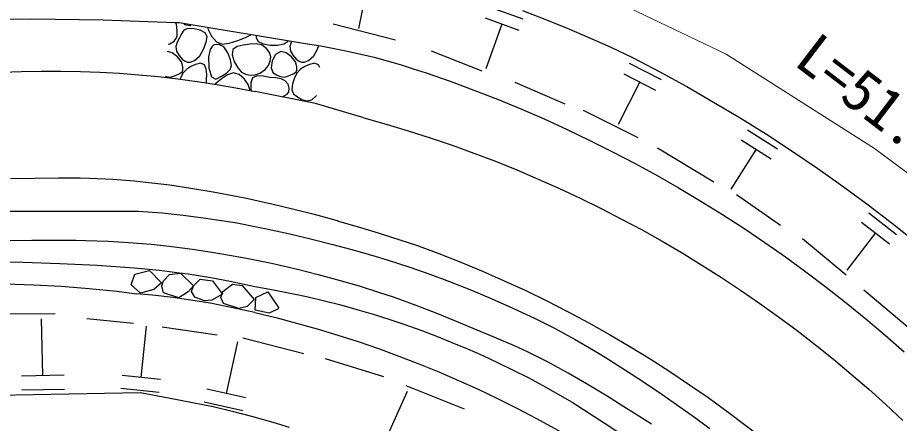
# Model space of a CAD drawing. Units: millimetres, scale not verified. Extents: x 40000 to 680000, y 20000 to 380000.
# Drawn here: x 176815 to 215184, y 321037 to 338674 of the extents above; entities that cross this region are included whole.
import ezdxf
from ezdxf.enums import TextEntityAlignment as Align

# ---------------------------------------------------------------- set-up
doc = ezdxf.new("R2010")
doc.units = ezdxf.units.MM
doc.header["$LTSCALE"] = 1000
doc.layers.add('M-BGD', color=7, linetype='Continuous', lineweight=25)
doc.layers.add('M-STR-HTXT', color=7, linetype='Continuous', lineweight=13)
doc.styles.add('ＭＳ ゴシック', font='')
doc.styles.get('ＭＳ ゴシック').set_extended_font_data('MS Gothic')

msp = doc.modelspace()

# ---------------------------------------------------------------- linework, layer by layer
at = {"layer": 'M-BGD'}
for p, q in [((192056, 340169), (191654, 338208)), ((197333, 339149), (198798, 338623)), ((183668, 338469), (183838, 338469)), ((183742, 338289), (183714, 338437)), ((183838, 338469), (189426, 337538)), ((197158, 338661), (198622, 338135)), ((183758, 338047), (183742, 338289)), ((183755, 337884), (183758, 338047)), ((184047, 338130), (183941, 337977)), ((184232, 338209), (184047, 338130)), ((184049, 338384), (184071, 338373)), ((184071, 338373), (184303, 338334)), ((184494, 338190), (184232, 338209)), ((184303, 338334), (184348, 338337)), ((184764, 338127), (184494, 338190)), ((184974, 338017), (184764, 338127)), ((185095, 338219), (185104, 338156)), ((185104, 338156), (185251, 337863)), ((190544, 338408), (193256, 337714)), ((197890, 338398), (197189, 336445)), ((183438, 337543), (183624, 337656)), ((183624, 337656), (183720, 337761)), ((183720, 337761), (183755, 337884)), ((183862, 337790), (183754, 337607)), ((183941, 337977), (183862, 337790)), ((185059, 337859), (184974, 338017)), ((185021, 337611), (185059, 337859)), ((185251, 337863), (185468, 337622)), ((186020, 337566), (186390, 337675)), ((186390, 337675), (186737, 337810)), ((186737, 337810), (186957, 337925)), ((187201, 337887), (187199, 337795)), ((187199, 337795), (187289, 337637)), ((188398, 337543), (188584, 337656)), ((188584, 337656), (188594, 337667)), ((183361, 337524), (183438, 337543)), ((183754, 337607), (183695, 337416)), ((183695, 337416), (183734, 337212)), ((184738, 337011), (184910, 337303)), ((184910, 337303), (185021, 337611)), ((185190, 337292), (185118, 336968)), ((185283, 337414), (185190, 337292)), ((185331, 337471), (185283, 337414)), ((185403, 337494), (185331, 337471)), ((185574, 337513), (185403, 337494)), ((185468, 337622), (185710, 337522)), ((185792, 337406), (185574, 337513)), ((185710, 337522), (186020, 337566)), ((185965, 337148), (185792, 337406)), ((186180, 337292), (186145, 337061)), ((186372, 337418), (186180, 337292)), ((186636, 337484), (186372, 337418)), ((186926, 337515), (186636, 337484)), ((187195, 337539), (186926, 337515)), ((187428, 337486), (187195, 337539)), ((187289, 337637), (187504, 337540)), ((187631, 337348), (187428, 337486)), ((187504, 337540), (187802, 337478)), ((187776, 337163), (187631, 337348)), ((187802, 337478), (188121, 337473)), ((188121, 337473), (188398, 337543)), ((188714, 337607), (188655, 337416)), ((188655, 337416), (188694, 337212)), ((188736, 337645), (188714, 337607)), ((189698, 337011), (189870, 337303)), ((189870, 337303), (189926, 337457)), ((183545, 337138), (183333, 337197)), ((183774, 336966), (183545, 337138)), ((183734, 337212), (183840, 337022)), ((183943, 336748), (183774, 336966)), ((183840, 337022), (183980, 336873)), ((184517, 336814), (184738, 337011)), ((185118, 336968), (185138, 336497)), ((186079, 336843), (185965, 337148)), ((186145, 337061), (186237, 336770)), ((187831, 336972), (187776, 337163)), ((187808, 336778), (187831, 336972)), ((188043, 337068), (187894, 336790)), ((188262, 337206), (188043, 337068)), ((188506, 337138), (188262, 337206)), ((188734, 336966), (188506, 337138)), ((188694, 337212), (188800, 337022)), ((188904, 336748), (188734, 336966)), ((188800, 337022), (188940, 336873)), ((189478, 336814), (189698, 337011)), ((194804, 337227), (197016, 336361)), ((184010, 336541), (183943, 336748)), ((183980, 336873), (184106, 336781)), ((184007, 336396), (184010, 336541)), ((184106, 336781), (184207, 336732)), ((184347, 336554), (184171, 336433)), ((184207, 336732), (184329, 336738)), ((184329, 336738), (184517, 336814)), ((184549, 336641), (184347, 336554)), ((184778, 336690), (184549, 336641)), ((184952, 336617), (184778, 336690)), ((185026, 336433), (184952, 336617)), ((186061, 336418), (186120, 336596)), ((186120, 336596), (186079, 336843)), ((186237, 336770), (186395, 336494)), ((187588, 336415), (187728, 336588)), ((187728, 336588), (187808, 336778)), ((187894, 336790), (187842, 336490)), ((188970, 336541), (188904, 336748)), ((188940, 336873), (189066, 336781)), ((188967, 336396), (188970, 336541)), ((189066, 336781), (189167, 336732)), ((189307, 336554), (189131, 336433)), ((189167, 336732), (189289, 336738)), ((189289, 336738), (189478, 336814)), ((189509, 336641), (189307, 336554)), ((189738, 336690), (189509, 336641)), ((189912, 336617), (189738, 336690)), ((189959, 336501), (189912, 336617)), ((203432, 336696), (204815, 335986)), ((183241, 336126), (183281, 336109)), ((183471, 336091), (183690, 336157)), ((183690, 336157), (183875, 336251)), ((183875, 336251), (183971, 336315)), ((184018, 336280), (183900, 336060)), ((183971, 336315), (184007, 336396)), ((184171, 336433), (184018, 336280)), ((185042, 336203), (185026, 336433)), ((185038, 335990), (185042, 336203)), ((185138, 336497), (185247, 336099)), ((185441, 335995), (185683, 336123)), ((185683, 336123), (185902, 336262)), ((185951, 336188), (185685, 336016)), ((185902, 336262), (186061, 336418)), ((186209, 336276), (185951, 336188)), ((186453, 336199), (186209, 336276)), ((186395, 336494), (186559, 336306)), ((186680, 336006), (186453, 336199)), ((186559, 336306), (186730, 336218)), ((186730, 336218), (186929, 336177)), ((186929, 336177), (187150, 336192)), ((187233, 336146), (187041, 336059)), ((187150, 336192), (187383, 336272)), ((187496, 336125), (187233, 336146)), ((187383, 336272), (187588, 336415)), ((187784, 336070), (187496, 336125)), ((187842, 336490), (187916, 336285)), ((187916, 336285), (188073, 336182)), ((188073, 336182), (188241, 336109)), ((188431, 336091), (188650, 336157)), ((188650, 336157), (188836, 336251)), ((188836, 336251), (188932, 336315)), ((188979, 336280), (188860, 336060)), ((188932, 336315), (188967, 336396)), ((189131, 336433), (188979, 336280)), ((203196, 336235), (204579, 335525)), ((183281, 336109), (183471, 336091)), ((183900, 336060), (183881, 336003)), ((185029, 335839), (185038, 335990)), ((185247, 336099), (185441, 335995)), ((185444, 335810), (185416, 335781)), ((185685, 336016), (185444, 335810)), ((186848, 335767), (186680, 336006)), ((186913, 335551), (186848, 335767)), ((186963, 335842), (186958, 335582)), ((187041, 336059), (186963, 335842)), ((188053, 336054), (187784, 336070)), ((188276, 336020), (188053, 336054)), ((188241, 336109), (188431, 336091)), ((188459, 335923), (188276, 336020)), ((188583, 335779), (188459, 335923)), ((188629, 335606), (188583, 335779)), ((188769, 335791), (188744, 335536)), ((188860, 336060), (188769, 335791)), ((198458, 335873), (200631, 334928)), ((203887, 335880), (202941, 334036)), ((186914, 335513), (186913, 335551)), ((186958, 335582), (186978, 335500)), ((189776, 334944), (187151, 335465)), ((188419, 335270), (188545, 335353)), ((188545, 335353), (188611, 335453)), ((188611, 335453), (188629, 335606)), ((188744, 335536), (188825, 335359)), ((188825, 335359), (188990, 335237)), ((188340, 335229), (188419, 335270)), ((188990, 335237), (189178, 335121)), ((189178, 335121), (189387, 335061)), ((189387, 335061), (189614, 335107)), ((189614, 335107), (189810, 335279)), ((189810, 335279), (189817, 335294)), ((191881, 334321), (189776, 334944)), ((201424, 334649), (203807, 333457)), ((208581, 333801), (209881, 332973)), ((208304, 333368), (209605, 332539)), ((204656, 333019), (207118, 331535)), ((208955, 332953), (207850, 331219)), ((208096, 330984), (210007, 329658)), ((213852, 330183), (215061, 329249)), ((213541, 329780), (214750, 328846)), ((214146, 329313), (212901, 327700)), ((210965, 329080), (212867, 327487)), ((181128, 326785), (181982, 326672)), ((213634, 326845), (215934, 324919)), ((176400, 325796), (178447, 325807)), ((177910, 323111), (177857, 325582)), ((179826, 325594), (181858, 325398)), ((182194, 323027), (182426, 325256)), ((183106, 325227), (185493, 324884)), ((186618, 324756), (189262, 324071)), ((185897, 322335), (186402, 324584)), ((190192, 323850), (192738, 323067)), ((178836, 323131), (176983, 323091)), ((183030, 322940), (181358, 323115)), ((169360, 322129), (182140, 322383)), ((178850, 322513), (176996, 322474)), ((182972, 322383), (181300, 322557)), ((186740, 322146), (185054, 322525)), ((192752, 320146), (193774, 322438)), ((193705, 322688), (196242, 321665)), ((186614, 321584), (184928, 321962))]:
    msp.add_line(p, q, dxfattribs=at)
for points in [[(198790, 338978), (199760, 338607), (200722, 338218), (201678, 337812), (202625, 337387), (203565, 336945)], [(168007, 338359), (171137, 338513), (174270, 338602), (177403, 338624), (180537, 338580), (183668, 338469)], [(189426, 337538), (190010, 337444), (190592, 337339), (191172, 337221), (191750, 337092), (192324, 336951), (192896, 336798), (193464, 336633), (194029, 336456), (194590, 336268)], [(203565, 336945), (204756, 336321), (205936, 335675), (207103, 335006), (208257, 334315), (209398, 333603), (210525, 332869), (211638, 332114), (212737, 331338), (213821, 330542), (214889, 329725), (215942, 328888), (216979, 328031), (218000, 327155), (219004, 326260), (219990, 325346)], [(174440, 336183), (175289, 336250), (176139, 336300), (176990, 336334), (177842, 336351), (178693, 336352), (179545, 336337), (180396, 336305), (181246, 336257), (182096, 336193), (182943, 336112), (183790, 336015), (184634, 335902), (185476, 335772), (186315, 335627), (187151, 335465)], [(194590, 336268), (195631, 335906), (196665, 335525), (197691, 335126), (198710, 334707), (199722, 334270), (200725, 333814), (201719, 333340), (202705, 332847), (203681, 332337), (204648, 331808), (205604, 331262), (206551, 330699), (207487, 330118), (208413, 329520), (209327, 328905), (210230, 328274), (211120, 327626), (211999, 326961), (212866, 326281), (213720, 325585), (214561, 324873), (215388, 324146)], [(191881, 334321), (192850, 334049), (193813, 333760), (194772, 333453), (195724, 333128), (196670, 332787), (197610, 332428), (198544, 332052), (199470, 331658), (200389, 331248), (201300, 330822), (202203, 330378), (203098, 329919), (203985, 329443), (204862, 328951), (205731, 328443), (206590, 327919), (207439, 327379), (208278, 326824), (209107, 326254), (209926, 325669), (210734, 325069), (211530, 324454), (212315, 323825), (213089, 323181), (213850, 322524), (214600, 321853), (215337, 321168)], [(176502, 331688), (177572, 331696), (178588, 331706), (179535, 331705), (179943, 331696), (180961, 331652), (181898, 331577), (182398, 331527), (183441, 331402), (184356, 331264), (185317, 331100), (185785, 331019), (186770, 330831), (187731, 330615), (187817, 330595), (188829, 330355), (189723, 330124), (190713, 329852), (190780, 329833), (191741, 329558), (192553, 329310), (193495, 329007), (194178, 328785)], [(175964, 330257), (177039, 330265), (177988, 330265), (178908, 330261), (179899, 330258), (180536, 330257), (181517, 330264), (182060, 330257), (183101, 330196), (184018, 330092), (185005, 329955), (185277, 329918), (186282, 329764), (187209, 329584), (187648, 329495), (188661, 329278), (189560, 329064), (190526, 328817), (191511, 328555), (192413, 328290), (192897, 328140), (193881, 327825), (194756, 327524), (195606, 327209), (196572, 326826), (197420, 326461), (198362, 326041), (198400, 326023), (199309, 325610), (200178, 325177), (201076, 324688), (201881, 324212), (202380, 323907), (203272, 323347), (204047, 322839), (204846, 322299), (205343, 321959), (206172, 321378), (206937, 320808)], [(176387, 328987), (177436, 328997), (178361, 329004), (179341, 328997), (179774, 328987), (180767, 328954), (181636, 328902), (182624, 328820), (183414, 328733), (184423, 328604), (185357, 328463), (185785, 328394), (186780, 328221), (187721, 328028), (187986, 327971), (188991, 327740), (189889, 327512), (190696, 327293), (191679, 327012), (192569, 326729), (193151, 326531), (194146, 326174), (195013, 325837), (195892, 325477), (196622, 325177), (197570, 324790), (198428, 324422), (198993, 324161), (199887, 323713), (200763, 323234), (200771, 323229), (201678, 322709), (202465, 322226), (203307, 321697), (203565, 321536), (204401, 321009)], [(194178, 328785), (195142, 328426), (196099, 328048), (197048, 327652), (197990, 327238), (198924, 326806), (199849, 326356), (200765, 325888), (201672, 325402), (202569, 324899), (203457, 324379), (204334, 323841), (205201, 323287), (206057, 322716), (206902, 322129), (207736, 321526), (208557, 320907), (209367, 320271)], [(168936, 327801), (170553, 327913), (172172, 327992), (173793, 328040), (175413, 328056), (177034, 328040), (178654, 327992), (180273, 327913), (181890, 327801)], [(181890, 327801), (182987, 327694), (183854, 327585), (184242, 327530), (185215, 327378), (186060, 327217), (187142, 326990), (187309, 326955)], [(169021, 326870), (170230, 326970), (171440, 327045), (172652, 327097), (173864, 327124), (175077, 327128), (176289, 327107), (177501, 327063), (178712, 326994), (179921, 326902), (181128, 326785)], [(187309, 326955), (188028, 326827), (188744, 326685), (189457, 326531), (190168, 326363), (190875, 326183), (191579, 325989), (192279, 325782), (192975, 325563), (193667, 325331), (194355, 325086), (195038, 324828), (195716, 324558), (196390, 324276), (197057, 323981), (197720, 323674), (198376, 323355), (199027, 323024), (199671, 322681), (200309, 322326), (200940, 321959)], [(187140, 325854), (186040, 326095), (185193, 326258), (184535, 326367), (183583, 326505), (182682, 326604), (181982, 326672)], [(187140, 325854), (188049, 325635), (188954, 325398), (189854, 325145), (190750, 324875), (191640, 324588), (192524, 324284), (193403, 323963), (194276, 323627), (195142, 323273), (196001, 322904), (196853, 322518), (197698, 322117), (198535, 321700), (199364, 321267), (200185, 320818), (200997, 320354), (201801, 319875), (202595, 319381), (203380, 318872), (204155, 318349), (204920, 317811)], [(182140, 322383), (183386, 322149), (184420, 321949), (185317, 321763), (186149, 321571), (186993, 321353), (187921, 321090), (188632, 320877)], [(200940, 321959), (202624, 320869), (204285, 319745), (205923, 318588), (207537, 317398), (209127, 316176), (210692, 314922), (212232, 313636)]]:
    msp.add_lwpolyline(points, dxfattribs=at)
for points in [[(181913, 327521), (182553, 327680), (183082, 327141), (182743, 326851), (182158, 326692), (181758, 327062)], [(183155, 327235), (183430, 327508), (183909, 327567), (184466, 327020), (184241, 326750), (183835, 326495), (183160, 326706), (183084, 327010)], [(184466, 327020), (184752, 327309), (185291, 327229), (185731, 326656), (185271, 326396), (184945, 326363), (184525, 326523), (184385, 326763)], [(185742, 326776), (186159, 327087), (186586, 327025), (187114, 326416), (186803, 326123), (186439, 326034), (185769, 326243), (185653, 326505)], [(187176, 326510), (187696, 326759), (188161, 326078), (188146, 326010), (187756, 325820), (187151, 325963)]]:
    msp.add_lwpolyline(points, close=True, dxfattribs=at)
at = {"layer": 'M-STR-HTXT'}
msp.add_lwpolyline([(168927, 343927), (167496, 343923), (186110, 343777), (194144, 342519), (200879, 340328), (207654, 337082), (214106, 332985), (221652, 327385), (227005, 322569), (233865, 316130)], dxfattribs=at)

# ---------------------------------------------------------------- texts
at = {"layer": 'M-STR-HTXT', "style": 'ＭＳ ゴシック'}
msp.add_text('L=51.0', height=1833, rotation=322.561, dxfattribs=at).set_placement((213172, 333951), align=Align.BOTTOM_CENTER)

doc.saveas('drawing.dxf')
